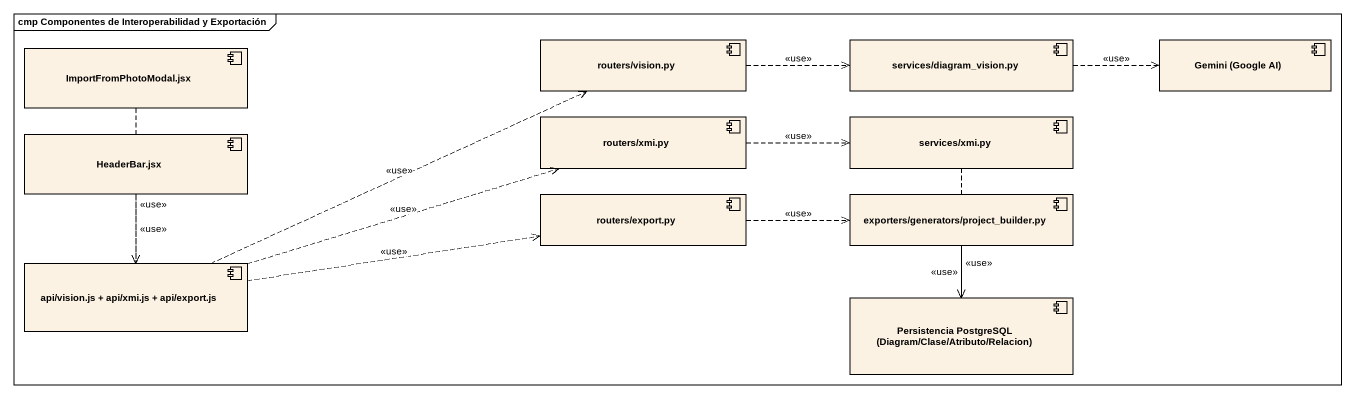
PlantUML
@startuml
mainframe cmp Componentes de Interoperabilidad y Exportación
component "routers/vision.py" as routers_vision_py
component "services/diagram_vision.py" as services_diagram_vision_py
component "Gemini (Google AI)" as Gemini_Google_AI
component "ImportFromPhotoModal.jsx" as ImportFromPhotoModal_jsx
component "routers/xmi.py" as routers_xmi_py
component "services/xmi.py" as services_xmi_py
component "HeaderBar.jsx" as HeaderBar_jsx
component "routers/export.py" as routers_export_py
component "exporters/generators/project_builder.py" as exporters_generators
component "api/vision.js + api/xmi.js + api/export.js" as api_vision_js_api_xmi_js
component "Persistencia PostgreSQL (Diagram/Clase/Atributo/Relacion)" as Persistencia_PostgreSQL
routers_vision_py .right.> services_diagram_vision_py : <<use>>
services_diagram_vision_py .right.> Gemini_Google_AI : <<use>>
ImportFromPhotoModal_jsx ..> api_vision_js_api_xmi_js : <<use>>
routers_xmi_py .right.> services_xmi_py : <<use>>
services_xmi_py ..> Persistencia_PostgreSQL : <<use>>
HeaderBar_jsx ..> api_vision_js_api_xmi_js : <<use>>
routers_export_py .right.> exporters_generators : <<use>>
exporters_generators ..> Persistencia_PostgreSQL : <<use>>
api_vision_js_api_xmi_js .right.> routers_vision_py : <<use>>
api_vision_js_api_xmi_js .right.> routers_xmi_py : <<use>>
api_vision_js_api_xmi_js .right.> routers_export_py : <<use>>
@enduml
